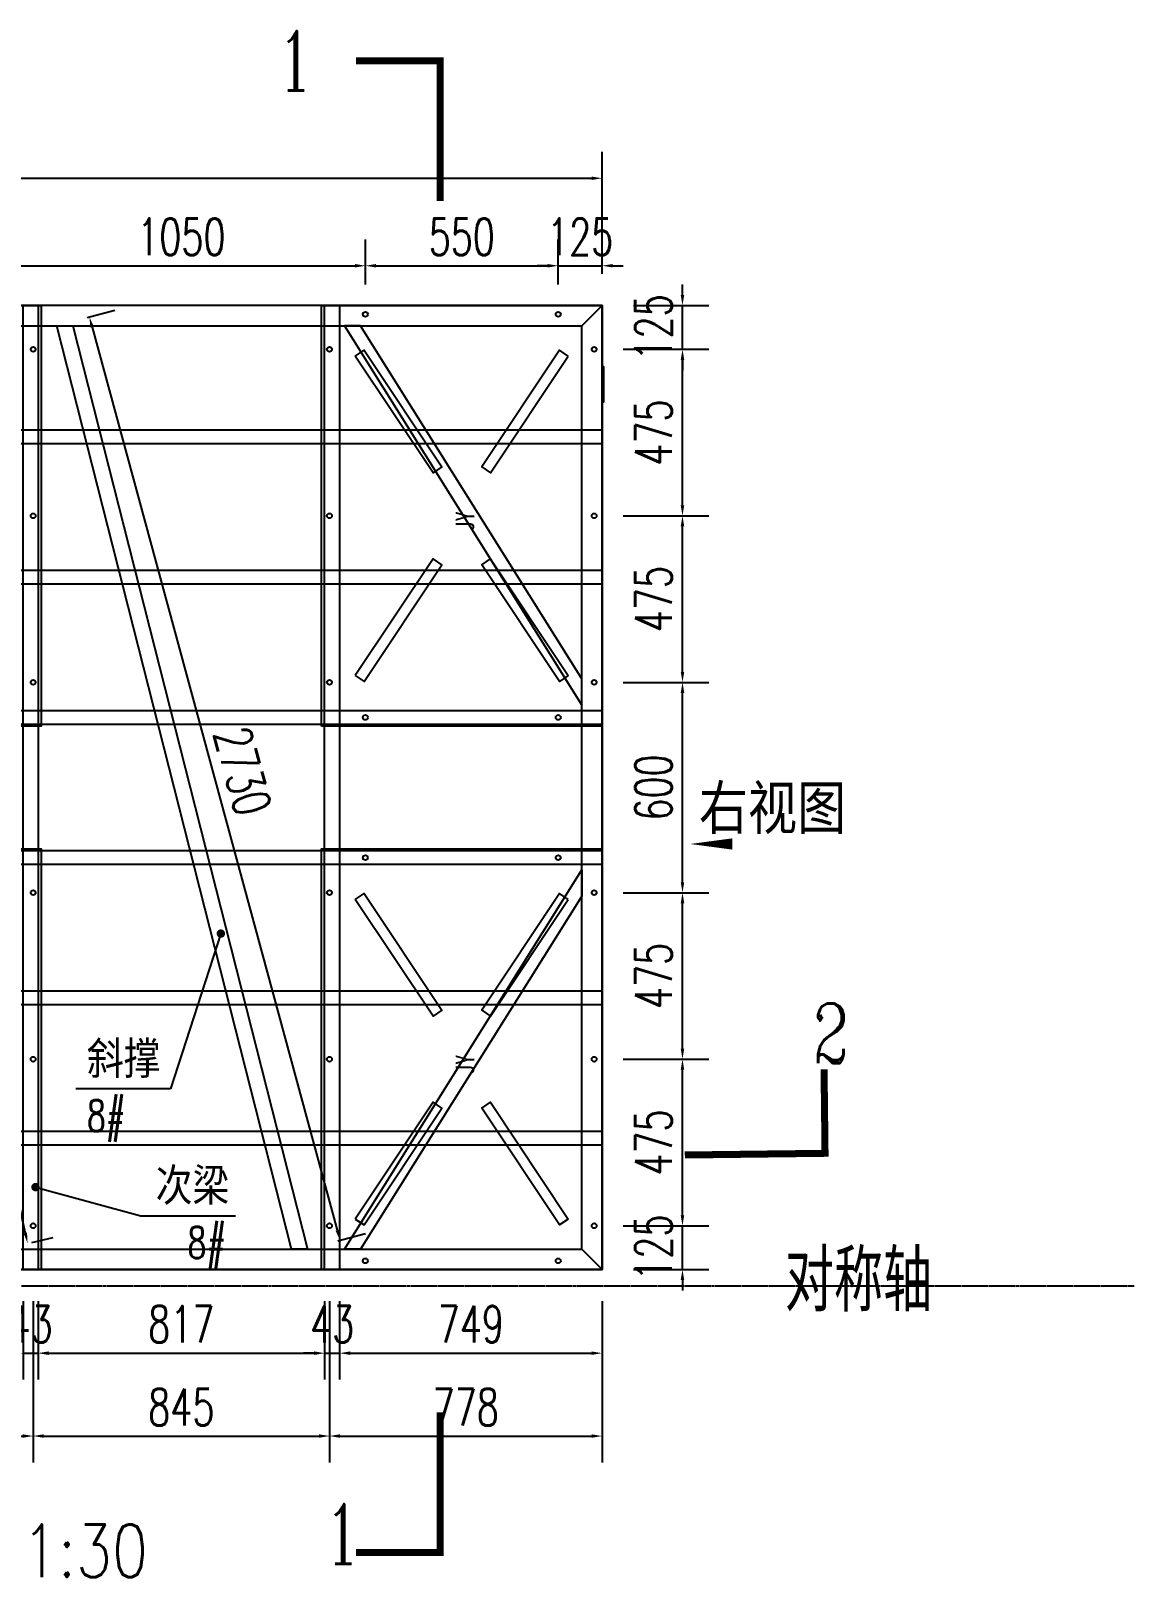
# Model space of a CAD drawing. Header units: millimetres. Extents: x -1471591 to 944464, y -468930 to 547002.
# Drawn here: x -975169 to -972023, y 30466 to 34877 of the extents above; entities that cross this region are included whole.
import ezdxf

# ---------------------------------------------------------------- set-up
doc = ezdxf.new("R2010")
doc.units = ezdxf.units.MM
doc.header["$LTSCALE"] = 10
doc.header["$PDMODE"] = 35
doc.linetypes.add('-6_350_HOLE$0$DASH', pattern=[0.35, 0.25, -0.1])
for name, color, linetype in [('DIM_LEAD', 3, 'Continuous'), ('DIM_SYMB', 3, 'Continuous'), ('PUB_TEXT', 7, 'Continuous'), ('W-FLOAT_BOWL浮筒', 253, 'Continuous'), ('W-STEEL_FRAME钢架', 3, 'Continuous'), ('W-STEEL_KEEL钢龙骨', 5, 'Continuous')]:
    doc.layers.add(name, color=color, linetype=linetype)
doc.styles.add('_TCH_DIM', font='SIMPLEX.shx', dxfattribs={"bigfont": 'hztxt.shx'})
doc.styles.add('_TCH_LABEL', font='COMPLEX', dxfattribs={"bigfont": 'GBCBIG'})
doc.styles.get("Standard").update_dxf_attribs({"font": 'simplex.shx', "width": 0.8, "bigfont": 'hztxt.shx'})
doc.styles.add('STANDARD_T3', font='simplex.shx', dxfattribs={"width": 0.7, "bigfont": 'hztxt.shx'})
doc.styles.add('黑体', font='simhei.ttf', dxfattribs={"width": 0.8})
doc.dimstyles.new('W&&30', dxfattribs={"dimtxt": 105, "dimasz": 30, "dimexe": 75, "dimexo": 90, "dimgap": 30, "dimtad": 1, "dimdec": 0, "dimzin": 0, "dimdsep": 46, "dimtxsty": 'STANDARD_T3', "dimcen": 0.09, "dimclrd": 1, "dimclre": 1, "dimclrt": 7, "dimazin": 2, "dimtfac": 1, "dimtdec": 0, "dimtix": 1, "dimtmove": 2, "dimatfit": 3, "dimfxl": 0, "dimtolj": 1, "dimtzin": 0, "dimarcsym": 0})

# ---------------------------------------------------------------- blocks, each defined once
blk = doc.blocks.new('*D110')
at = {"color": 1, "lineweight": -2, "transparency": 16777216}
for p, q in [((-975191.7, 31253.7), (-975191.7, 31030.2)), ((-975148.7, 31253.7), (-975148.7, 31030.2)), ((-975221.7, 31105.2), (-975251.7, 31105.2)), ((-975191.7, 31105.2), (-975148.7, 31105.2)), ((-975118.7, 31105.2), (-975088.7, 31105.2))]:
    blk.add_line(p, q, dxfattribs=at)
at = {"color": 1, "transparency": 16777216}
for points in [[(-975221.7, 31110.2), (-975221.7, 31100.2), (-975191.7, 31105.2)], [(-975118.7, 31110.2), (-975118.7, 31100.2), (-975148.7, 31105.2)]]:
    blk.add_solid(points, dxfattribs=at)
at = {"layer": 'Defpoints', "color": 0, "transparency": 16777216}
for p in [(-975191.7, 31343.7), (-975148.7, 31343.7), (-975148.7, 31105.2)]:
    blk.add_point(p, dxfattribs=at)
at = {"color": 7, "transparency": 16777216, "insert": (-975170.2, 31187.7), "char_height": 105, "attachment_point": 5, "style": 'STANDARD_T3'}
blk.add_mtext('\\A1;43', dxfattribs=at)
blk = doc.blocks.new('*D111')
at = {"color": 1, "lineweight": -2, "transparency": 16777216}
for p, q in [((-975148.7, 31253.7), (-975148.7, 31030.2)), ((-974331.7, 31253.7), (-974331.7, 31030.2)), ((-975118.7, 31105.2), (-974361.7, 31105.2))]:
    blk.add_line(p, q, dxfattribs=at)
at = {"color": 1, "transparency": 16777216}
for points in [[(-975118.7, 31110.2), (-975118.7, 31100.2), (-975148.7, 31105.2)], [(-974361.7, 31110.2), (-974361.7, 31100.2), (-974331.7, 31105.2)]]:
    blk.add_solid(points, dxfattribs=at)
at = {"layer": 'Defpoints', "color": 0, "transparency": 16777216}
for p in [(-975148.7, 31343.7), (-974331.7, 31343.7), (-974331.7, 31105.2)]:
    blk.add_point(p, dxfattribs=at)
at = {"color": 7, "transparency": 16777216, "insert": (-974740.2, 31187.7), "char_height": 105, "attachment_point": 5, "style": 'STANDARD_T3'}
blk.add_mtext('\\A1;817', dxfattribs=at)
blk = doc.blocks.new('*D112')
at = {"color": 1, "lineweight": -2, "transparency": 16777216}
for p, q in [((-974331.7, 31253.7), (-974331.7, 31030.2)), ((-974288.7, 31253.7), (-974288.7, 31030.2)), ((-974361.7, 31105.2), (-974391.7, 31105.2)), ((-974331.7, 31105.2), (-974288.7, 31105.2)), ((-974258.7, 31105.2), (-974228.7, 31105.2))]:
    blk.add_line(p, q, dxfattribs=at)
at = {"color": 1, "transparency": 16777216}
for points in [[(-974361.7, 31110.2), (-974361.7, 31100.2), (-974331.7, 31105.2)], [(-974258.7, 31110.2), (-974258.7, 31100.2), (-974288.7, 31105.2)]]:
    blk.add_solid(points, dxfattribs=at)
at = {"layer": 'Defpoints', "color": 0, "transparency": 16777216}
for p in [(-974331.7, 31343.7), (-974288.7, 31343.7), (-974288.7, 31105.2)]:
    blk.add_point(p, dxfattribs=at)
at = {"color": 7, "transparency": 16777216, "insert": (-974310.2, 31187.7), "char_height": 105, "attachment_point": 5, "style": 'STANDARD_T3'}
blk.add_mtext('\\A1;43', dxfattribs=at)
blk = doc.blocks.new('*D113')
at = {"color": 1, "lineweight": -2, "transparency": 16777216}
for p, q in [((-974288.7, 31253.7), (-974288.7, 31030.2)), ((-973540.2, 31253.7), (-973540.2, 31030.2)), ((-974258.7, 31105.2), (-973570.2, 31105.2))]:
    blk.add_line(p, q, dxfattribs=at)
at = {"color": 1, "transparency": 16777216}
for points in [[(-974258.7, 31110.2), (-974258.7, 31100.2), (-974288.7, 31105.2)], [(-973570.2, 31110.2), (-973570.2, 31100.2), (-973540.2, 31105.2)]]:
    blk.add_solid(points, dxfattribs=at)
at = {"layer": 'Defpoints', "color": 0, "transparency": 16777216}
for p in [(-974288.7, 31343.7), (-973540.2, 31343.7), (-973540.2, 31105.2)]:
    blk.add_point(p, dxfattribs=at)
at = {"color": 7, "transparency": 16777216, "insert": (-973914.5, 31187.7), "char_height": 105, "attachment_point": 5, "style": 'STANDARD_T3'}
blk.add_mtext('\\A1;749', dxfattribs=at)
blk = doc.blocks.new('*D120')
at = {"color": 1, "lineweight": -2, "transparency": 16777216}
for p, q in [((-977540.2, 34183.7), (-977540.2, 34531.6)), ((-973540.2, 34183.7), (-973540.2, 34531.6)), ((-977510.2, 34456.6), (-973570.2, 34456.6))]:
    blk.add_line(p, q, dxfattribs=at)
at = {"color": 1, "transparency": 16777216}
for points in [[(-977510.2, 34461.6), (-977510.2, 34451.6), (-977540.2, 34456.6)], [(-973570.2, 34461.6), (-973570.2, 34451.6), (-973540.2, 34456.6)]]:
    blk.add_solid(points, dxfattribs=at)
at = {"layer": 'Defpoints', "color": 0, "transparency": 16777216}
for p in [(-973540.2, 34456.6), (-977540.2, 34093.7), (-973540.2, 34093.7)]:
    blk.add_point(p, dxfattribs=at)
at = {"color": 7, "transparency": 16777216, "insert": (-975540.2, 34539.1), "char_height": 105, "attachment_point": 5, "style": 'STANDARD_T3'}
blk.add_mtext('\\A1;4000', dxfattribs=at)
blk = doc.blocks.new('*D98')
at = {"color": 1, "lineweight": -2, "transparency": 16777216}
for p, q in [((-975751.8, 34055.4), (-975690.7, 34069)), ((-975757.4, 34023.5), (-975185.2, 31447.8)), ((-975166.6, 31421.2), (-975105.5, 31434.8))]:
    blk.add_line(p, q, dxfattribs=at)
at = {"color": 1, "transparency": 16777216}
for points in [[(-975752.5, 34024.6), (-975762.3, 34022.4), (-975763.9, 34052.8)], [(-975180.3, 31448.9), (-975190.1, 31446.7), (-975178.7, 31418.5)]]:
    blk.add_solid(points, dxfattribs=at)
at = {"layer": 'Defpoints', "color": 0, "transparency": 16777216}
for p in [(-975839.7, 34035.9), (-975178.7, 31418.5), (-975254.5, 31401.7)]:
    blk.add_point(p, dxfattribs=at)
at = {"color": 7, "transparency": 16777216, "insert": (-975390.8, 32753.5), "char_height": 105, "attachment_point": 5, "rotation": 282.5252, "style": 'STANDARD_T3'}
blk.add_mtext('\\A1;2698', dxfattribs=at)
blk = doc.blocks.new('*D176')
at = {"color": 1, "lineweight": -2, "transparency": 16777216}
for p, q in [((-975008.4, 34059.5), (-974930.1, 34080.7)), ((-974994.7, 34032.1), (-974295.5, 31455.8)), ((-974293.5, 31425.3), (-974215.2, 31446.5))]:
    blk.add_line(p, q, dxfattribs=at)
at = {"color": 1, "transparency": 16777216}
for points in [[(-974989.8, 34033.4), (-974999.5, 34030.8), (-975002.5, 34061.1)], [(-974290.6, 31457.1), (-974300.3, 31454.5), (-974287.6, 31426.9)]]:
    blk.add_solid(points, dxfattribs=at)
at = {"layer": 'Defpoints', "color": 0, "transparency": 16777216}
for p in [(-975095.3, 34035.9), (-974287.6, 31426.9), (-974380.4, 31401.7)]:
    blk.add_point(p, dxfattribs=at)
at = {"color": 7, "transparency": 16777216, "insert": (-974565.4, 32765.6), "char_height": 105, "attachment_point": 5, "rotation": 285.1838, "style": 'STANDARD_T3'}
blk.add_mtext('\\A1;2730', dxfattribs=at)
blk = doc.blocks.new('*U823')
at = {"layer": 'W-STEEL_KEEL钢龙骨'}
blk.add_lwpolyline([(-2000, -20), (2000, -20), (2000, 20), (-2000, 20)], close=True, dxfattribs=at)
blk = doc.blocks.new('*U824')
at = {"color": 0, "linetype": 'ByBlock', "lineweight": -2}
for p in [(0, 2000), (0, 1600), (0, 1200), (0, 800), (0, 400), (0, 0)]:
    blk.add_blockref('*U823', p, dxfattribs=at)
blk = doc.blocks.new('*U825')
at = {"layer": 'W-STEEL_FRAME钢架', "color": 1}
blk.add_lwpolyline([(357.5, 1317.1), (312.1, 1317.1), (-357.5, -1317.1), (-312.1, -1317.1)], close=True, dxfattribs=at)
blk = doc.blocks.new('*U826')
at = {"color": 0, "linetype": 'ByBlock', "lineweight": -2}
for p in [(0, 0), (1600, 0)]:
    blk.add_blockref('*U825', p, dxfattribs=at)
blk = doc.blocks.new('*U827')
at = {"layer": 'W-STEEL_FRAME钢架', "color": 6}
for points in [[(-1311.1, 1317.2), (-1265.7, 1317.2), (-1942, 235.3), (-1942, 310.2)], [(-299.4, -1317.2), (-254.1, -1317.2), (285.8, 1317), (240.4, 1317)], [(1311.1, 1317.2), (1265.7, 1317.2), (1942, 235.3), (1942, 310.2)], [(-1311.1, -1317), (-1265.7, -1317), (-1942, -235.1), (-1942, -310)], [(1311.1, -1317), (1265.7, -1317), (1942, -235.1), (1942, -310)]]:
    blk.add_lwpolyline(points, close=True, dxfattribs=at)
blk = doc.blocks.new('*U828')
at = {"color": 0, "linetype": 'ByBlock', "lineweight": -2}
blk.add_blockref('*U827', (0, 0), dxfattribs=at)
blk = doc.blocks.new('$matou$00000186')
for points in [[(-600, 400), (600, 400), (600, -400), (-600, -400)], [(-455.8, 303.8), (-472.4, 278.9), (-139.6, 57), (-122.9, 82)], [(455.8, 303.8), (472.4, 278.9), (139.6, 57), (122.9, 82)], [(-455.8, -303.8), (-472.4, -278.9), (-139.6, -57), (-122.9, -82)], [(455.8, -303.8), (472.4, -278.9), (139.6, -57), (122.9, -82)]]:
    blk.add_lwpolyline(points, close=True)
at = {"color": 1}
for centre in [(-475, 377.5), (0, 377.5), (475, 377.5), (-575, 275), (575, 275), (-575, -275), (575, -275), (-475, -377.5), (0, -377.5), (475, -377.5)]:
    blk.add_circle(centre, 7, dxfattribs=at)
at = {"layer": 'PUB_TEXT', "style": '黑体', "width": 0.8}
blk.add_text('JY', height=52.57, dxfattribs=at).set_placement((-44.4, -35.3))
blk = doc.blocks.new('*U829')
at = {"layer": 'W-FLOAT_BOWL浮筒', "rotation": 90}
for p in [(0, 775), (0, -775)]:
    blk.add_blockref('$matou$00000186', p, dxfattribs=at)
blk = doc.blocks.new('*U830')
at = {"layer": 'W-FLOAT_BOWL浮筒', "color": 0, "linetype": 'ByBlock', "lineweight": -2}
for p in [(0, 0), (1600, 0), (3200, 0)]:
    blk.add_blockref('*U829', p, dxfattribs=at)
blk = doc.blocks.new('A')
at = {"layer": 'W-STEEL_FRAME钢架'}
for points in [[(-1935.2, 1317.3), (1948.8, 1317.3), (2006.8, 1375.1), (-1993.2, 1375.1)], [(-1935.2, 1317.3), (-1993.2, 1375.1), (-1993.2, -1374.9), (-1935.2, -1316.9)], [(1948.8, 1317.3), (2006.8, 1375.1), (2006.8, -1374.9), (1948.8, -1316.9)], [(-1935.2, -1316.9), (1948.8, -1316.9), (2006.8, -1374.9), (-1993.2, -1374.9)]]:
    blk.add_lwpolyline(points, close=True, dxfattribs=at)
at = {"layer": 'W-STEEL_FRAME钢架', "color": 1}
for points in [[(-1201.7, 1375.1), (-1244.7, 1375.1), (-1244.7, -1374.9), (-1201.7, -1374.9)], [(-341.7, 1375.1), (-384.7, 1375.1), (-384.7, -1374.9), (-341.7, -1374.9)], [(355.3, 1375.1), (398.3, 1375.1), (398.3, -1374.9), (355.3, -1374.9)], [(1215.3, 1375.1), (1258.3, 1375.1), (1258.3, -1374.9), (1215.3, -1374.9)]]:
    blk.add_lwpolyline(points, close=True, dxfattribs=at)
blk.add_blockref('*U828', (6.8, 0.1))
at = {"xscale": -1}
blk.add_blockref('*U826', (809.3, 0.2), dxfattribs=at)
at = {"xscale": -1, "rotation": 180}
blk.add_blockref('*U824', (6.8, 1000.1), dxfattribs=at)
at = {"layer": 'W-FLOAT_BOWL浮筒'}
blk.add_blockref('*U830', (-1593.2, 0.1), dxfattribs=at)
blk = doc.blocks.new('*D564')
at = {"color": 1, "lineweight": -2, "transparency": 16777216}
for p, q in [((-975265.2, 34153.7), (-975265.2, 34282.1)), ((-974215.2, 34153.7), (-974215.2, 34282.1)), ((-975235.2, 34207.1), (-974245.2, 34207.1))]:
    blk.add_line(p, q, dxfattribs=at)
at = {"color": 1, "transparency": 16777216}
for points in [[(-975235.2, 34212.1), (-975235.2, 34202.1), (-975265.2, 34207.1)], [(-974245.2, 34212.1), (-974245.2, 34202.1), (-974215.2, 34207.1)]]:
    blk.add_solid(points, dxfattribs=at)
at = {"layer": 'Defpoints', "color": 0, "transparency": 16777216}
for p in [(-974215.2, 34207.1), (-975265.2, 34063.7), (-974215.2, 34063.7)]:
    blk.add_point(p, dxfattribs=at)
at = {"color": 7, "transparency": 16777216, "insert": (-974740.2, 34289.6), "char_height": 105, "attachment_point": 5, "style": 'STANDARD_T3'}
blk.add_mtext('\\A1;1050', dxfattribs=at)
blk = doc.blocks.new('*D565')
at = {"color": 1, "lineweight": -2, "transparency": 16777216}
for p, q in [((-974215.2, 34153.7), (-974215.2, 34282.1)), ((-973665.2, 34153.7), (-973665.2, 34282.1)), ((-974185.2, 34207.1), (-973695.2, 34207.1))]:
    blk.add_line(p, q, dxfattribs=at)
at = {"color": 1, "transparency": 16777216}
for points in [[(-974185.2, 34212.1), (-974185.2, 34202.1), (-974215.2, 34207.1)], [(-973695.2, 34212.1), (-973695.2, 34202.1), (-973665.2, 34207.1)]]:
    blk.add_solid(points, dxfattribs=at)
at = {"layer": 'Defpoints', "color": 0, "transparency": 16777216}
for p in [(-973665.2, 34207.1), (-974215.2, 34063.7), (-973665.2, 34063.7)]:
    blk.add_point(p, dxfattribs=at)
at = {"color": 7, "transparency": 16777216, "insert": (-973940.2, 34289.6), "char_height": 105, "attachment_point": 5, "style": 'STANDARD_T3'}
blk.add_mtext('\\A1;550', dxfattribs=at)
blk = doc.blocks.new('*D834')
at = {"color": 1, "lineweight": -2, "transparency": 16777216}
for p, q in [((-973665.2, 34153.7), (-973665.2, 34282.1)), ((-973540.2, 34183.7), (-973540.2, 34282.1)), ((-973695.2, 34207.1), (-973725.2, 34207.1)), ((-973665.2, 34207.1), (-973540.2, 34207.1)), ((-973510.2, 34207.1), (-973480.2, 34207.1))]:
    blk.add_line(p, q, dxfattribs=at)
at = {"color": 1, "transparency": 16777216}
for points in [[(-973695.2, 34212.1), (-973695.2, 34202.1), (-973665.2, 34207.1)], [(-973510.2, 34212.1), (-973510.2, 34202.1), (-973540.2, 34207.1)]]:
    blk.add_solid(points, dxfattribs=at)
at = {"layer": 'Defpoints', "color": 0, "transparency": 16777216}
for p in [(-973540.2, 34207.1), (-973540.2, 34093.7), (-973665.2, 34063.7)]:
    blk.add_point(p, dxfattribs=at)
at = {"color": 7, "transparency": 16777216, "insert": (-973602.7, 34289.6), "char_height": 105, "attachment_point": 5, "style": 'STANDARD_T3'}
blk.add_mtext('\\A1;125', dxfattribs=at)
blk = doc.blocks.new('*D566')
at = {"color": 1, "lineweight": -2, "transparency": 16777216}
for p, q in [((-973310.9, 31498.7), (-973310.9, 31528.7)), ((-973480.2, 31468.7), (-973235.9, 31468.7)), ((-973310.9, 31343.7), (-973310.9, 31468.7)), ((-973450.2, 31343.7), (-973235.9, 31343.7)), ((-973310.9, 31313.7), (-973310.9, 31283.7))]:
    blk.add_line(p, q, dxfattribs=at)
at = {"color": 1, "transparency": 16777216}
for points in [[(-973315.9, 31498.7), (-973305.9, 31498.7), (-973310.9, 31468.7)], [(-973315.9, 31313.7), (-973305.9, 31313.7), (-973310.9, 31343.7)]]:
    blk.add_solid(points, dxfattribs=at)
at = {"layer": 'Defpoints', "color": 0, "transparency": 16777216}
for p in [(-973570.2, 31468.7), (-973310.9, 31468.7), (-973540.2, 31343.7)]:
    blk.add_point(p, dxfattribs=at)
at = {"color": 7, "transparency": 16777216, "insert": (-973393.4, 31406.2), "char_height": 105, "attachment_point": 5, "rotation": 90, "style": 'STANDARD_T3'}
blk.add_mtext('\\A1;125', dxfattribs=at)
blk = doc.blocks.new('*D567')
at = {"color": 1, "lineweight": -2, "transparency": 16777216}
for p, q in [((-973480.2, 31943.7), (-973235.9, 31943.7)), ((-973310.9, 31498.7), (-973310.9, 31913.7)), ((-973480.2, 31468.7), (-973235.9, 31468.7))]:
    blk.add_line(p, q, dxfattribs=at)
at = {"color": 1, "transparency": 16777216}
for points in [[(-973315.9, 31913.7), (-973305.9, 31913.7), (-973310.9, 31943.7)], [(-973315.9, 31498.7), (-973305.9, 31498.7), (-973310.9, 31468.7)]]:
    blk.add_solid(points, dxfattribs=at)
at = {"layer": 'Defpoints', "color": 0, "transparency": 16777216}
for p in [(-973570.2, 31943.7), (-973310.9, 31943.7), (-973570.2, 31468.7)]:
    blk.add_point(p, dxfattribs=at)
at = {"color": 7, "transparency": 16777216, "insert": (-973393.4, 31706.2), "char_height": 105, "attachment_point": 5, "rotation": 90, "style": 'STANDARD_T3'}
blk.add_mtext('\\A1;475', dxfattribs=at)
blk = doc.blocks.new('*D568')
at = {"color": 1, "lineweight": -2, "transparency": 16777216}
for p, q in [((-973480.2, 32418.7), (-973235.9, 32418.7)), ((-973310.9, 31973.7), (-973310.9, 32388.7)), ((-973480.2, 31943.7), (-973235.9, 31943.7))]:
    blk.add_line(p, q, dxfattribs=at)
at = {"color": 1, "transparency": 16777216}
for points in [[(-973315.9, 32388.7), (-973305.9, 32388.7), (-973310.9, 32418.7)], [(-973315.9, 31973.7), (-973305.9, 31973.7), (-973310.9, 31943.7)]]:
    blk.add_solid(points, dxfattribs=at)
at = {"layer": 'Defpoints', "color": 0, "transparency": 16777216}
for p in [(-973570.2, 32418.7), (-973310.9, 32418.7), (-973570.2, 31943.7)]:
    blk.add_point(p, dxfattribs=at)
at = {"color": 7, "transparency": 16777216, "insert": (-973393.4, 32181.2), "char_height": 105, "attachment_point": 5, "rotation": 90, "style": 'STANDARD_T3'}
blk.add_mtext('\\A1;475', dxfattribs=at)
blk = doc.blocks.new('*D569')
at = {"color": 1, "lineweight": -2, "transparency": 16777216}
for p, q in [((-973480.2, 33018.7), (-973235.9, 33018.7)), ((-973310.9, 32448.7), (-973310.9, 32988.7)), ((-973480.2, 32418.7), (-973235.9, 32418.7))]:
    blk.add_line(p, q, dxfattribs=at)
at = {"color": 1, "transparency": 16777216}
for points in [[(-973315.9, 32988.7), (-973305.9, 32988.7), (-973310.9, 33018.7)], [(-973315.9, 32448.7), (-973305.9, 32448.7), (-973310.9, 32418.7)]]:
    blk.add_solid(points, dxfattribs=at)
at = {"layer": 'Defpoints', "color": 0, "transparency": 16777216}
for p in [(-973570.2, 33018.7), (-973310.9, 33018.7), (-973570.2, 32418.7)]:
    blk.add_point(p, dxfattribs=at)
at = {"color": 7, "transparency": 16777216, "insert": (-973393.4, 32718.7), "char_height": 105, "attachment_point": 5, "rotation": 90, "style": 'STANDARD_T3'}
blk.add_mtext('\\A1;600', dxfattribs=at)
blk = doc.blocks.new('*D570')
at = {"color": 1, "lineweight": -2, "transparency": 16777216}
for p, q in [((-973480.2, 33493.7), (-973235.9, 33493.7)), ((-973310.9, 33048.7), (-973310.9, 33463.7)), ((-973480.2, 33018.7), (-973235.9, 33018.7))]:
    blk.add_line(p, q, dxfattribs=at)
at = {"color": 1, "transparency": 16777216}
for points in [[(-973315.9, 33463.7), (-973305.9, 33463.7), (-973310.9, 33493.7)], [(-973315.9, 33048.7), (-973305.9, 33048.7), (-973310.9, 33018.7)]]:
    blk.add_solid(points, dxfattribs=at)
at = {"layer": 'Defpoints', "color": 0, "transparency": 16777216}
for p in [(-973570.2, 33493.7), (-973310.9, 33493.7), (-973570.2, 33018.7)]:
    blk.add_point(p, dxfattribs=at)
at = {"color": 7, "transparency": 16777216, "insert": (-973393.4, 33256.2), "char_height": 105, "attachment_point": 5, "rotation": 90, "style": 'STANDARD_T3'}
blk.add_mtext('\\A1;475', dxfattribs=at)
blk = doc.blocks.new('*D571')
at = {"color": 1, "lineweight": -2, "transparency": 16777216}
for p, q in [((-973480.2, 33968.7), (-973235.9, 33968.7)), ((-973310.9, 33523.7), (-973310.9, 33938.7)), ((-973480.2, 33493.7), (-973235.9, 33493.7))]:
    blk.add_line(p, q, dxfattribs=at)
at = {"color": 1, "transparency": 16777216}
for points in [[(-973315.9, 33938.7), (-973305.9, 33938.7), (-973310.9, 33968.7)], [(-973315.9, 33523.7), (-973305.9, 33523.7), (-973310.9, 33493.7)]]:
    blk.add_solid(points, dxfattribs=at)
at = {"layer": 'Defpoints', "color": 0, "transparency": 16777216}
for p in [(-973570.2, 33968.7), (-973310.9, 33968.7), (-973570.2, 33493.7)]:
    blk.add_point(p, dxfattribs=at)
at = {"color": 7, "transparency": 16777216, "insert": (-973393.4, 33731.2), "char_height": 105, "attachment_point": 5, "rotation": 90, "style": 'STANDARD_T3'}
blk.add_mtext('\\A1;475', dxfattribs=at)
blk = doc.blocks.new('*D572')
at = {"color": 1, "lineweight": -2, "transparency": 16777216}
for p, q in [((-973310.9, 34123.7), (-973310.9, 34153.7)), ((-973450.2, 34093.7), (-973235.9, 34093.7)), ((-973310.9, 33968.7), (-973310.9, 34093.7)), ((-973480.2, 33968.7), (-973235.9, 33968.7)), ((-973310.9, 33938.7), (-973310.9, 33908.7))]:
    blk.add_line(p, q, dxfattribs=at)
at = {"color": 1, "transparency": 16777216}
for points in [[(-973315.9, 34123.7), (-973305.9, 34123.7), (-973310.9, 34093.7)], [(-973315.9, 33938.7), (-973305.9, 33938.7), (-973310.9, 33968.7)]]:
    blk.add_solid(points, dxfattribs=at)
at = {"layer": 'Defpoints', "color": 0, "transparency": 16777216}
for p in [(-973540.2, 34093.7), (-973310.9, 34093.7), (-973570.2, 33968.7)]:
    blk.add_point(p, dxfattribs=at)
at = {"color": 7, "transparency": 16777216, "insert": (-973393.4, 34031.2), "char_height": 105, "attachment_point": 5, "rotation": 90, "style": 'STANDARD_T3'}
blk.add_mtext('\\A1;125', dxfattribs=at)
blk = doc.blocks.new('*D910')
at = {"color": 1, "lineweight": -2, "transparency": 16777216}
for p, q in [((-975917.7, 31253.7), (-975917.7, 30793.8)), ((-975162.7, 31253.7), (-975162.7, 30793.8)), ((-975887.7, 30868.8), (-975192.7, 30868.8))]:
    blk.add_line(p, q, dxfattribs=at)
at = {"color": 1, "transparency": 16777216}
for points in [[(-975887.7, 30873.8), (-975887.7, 30863.8), (-975917.7, 30868.8)], [(-975192.7, 30873.8), (-975192.7, 30863.8), (-975162.7, 30868.8)]]:
    blk.add_solid(points, dxfattribs=at)
at = {"layer": 'Defpoints', "color": 0, "transparency": 16777216}
for p in [(-975917.7, 31343.7), (-975162.7, 31343.7), (-975162.7, 30868.8)]:
    blk.add_point(p, dxfattribs=at)
at = {"color": 7, "transparency": 16777216, "insert": (-975540.2, 30951.3), "char_height": 105, "attachment_point": 5, "style": 'STANDARD_T3'}
blk.add_mtext('\\A1;755', dxfattribs=at)
blk = doc.blocks.new('*D911')
at = {"color": 1, "lineweight": -2, "transparency": 16777216}
for p, q in [((-975162.7, 31253.7), (-975162.7, 30793.8)), ((-974317.7, 31253.7), (-974317.7, 30793.8)), ((-975132.7, 30868.8), (-974347.7, 30868.8))]:
    blk.add_line(p, q, dxfattribs=at)
at = {"color": 1, "transparency": 16777216}
for points in [[(-975132.7, 30873.8), (-975132.7, 30863.8), (-975162.7, 30868.8)], [(-974347.7, 30873.8), (-974347.7, 30863.8), (-974317.7, 30868.8)]]:
    blk.add_solid(points, dxfattribs=at)
at = {"layer": 'Defpoints', "color": 0, "transparency": 16777216}
for p in [(-975162.7, 31343.7), (-974317.7, 31343.7), (-974317.7, 30868.8)]:
    blk.add_point(p, dxfattribs=at)
at = {"color": 7, "transparency": 16777216, "insert": (-974740.2, 30951.3), "char_height": 105, "attachment_point": 5, "style": 'STANDARD_T3'}
blk.add_mtext('\\A1;845', dxfattribs=at)
blk = doc.blocks.new('*D912')
at = {"color": 1, "lineweight": -2, "transparency": 16777216}
for p, q in [((-974317.7, 31253.7), (-974317.7, 30793.8)), ((-973540.2, 31253.7), (-973540.2, 30793.8)), ((-974287.7, 30868.8), (-973570.2, 30868.8))]:
    blk.add_line(p, q, dxfattribs=at)
at = {"color": 1, "transparency": 16777216}
for points in [[(-974287.7, 30873.8), (-974287.7, 30863.8), (-974317.7, 30868.8)], [(-973570.2, 30873.8), (-973570.2, 30863.8), (-973540.2, 30868.8)]]:
    blk.add_solid(points, dxfattribs=at)
at = {"layer": 'Defpoints', "color": 0, "transparency": 16777216}
for p in [(-974317.7, 31343.7), (-973540.2, 31343.7), (-973540.2, 30868.8)]:
    blk.add_point(p, dxfattribs=at)
at = {"color": 7, "transparency": 16777216, "insert": (-973929, 30951.3), "char_height": 105, "attachment_point": 5, "style": 'STANDARD_T3'}
blk.add_mtext('\\A1;778', dxfattribs=at)

msp = doc.modelspace()

# ---------------------------------------------------------------- linework, layer by layer
for points in [[(-977540.3, 31343.7), (-973540.3, 31343.7), (-973540.2, 34093.7), (-977540.2, 34093.7)], [(-973540.2, 33818.7), (-973535.2, 33818.7), (-973535.2, 33918.7), (-973540.2, 33918.7)]]:
    msp.add_lwpolyline(points, close=True)
at = {"color": 8, "linetype": '-6_350_HOLE$0$DASH'}
msp.add_lwpolyline([(-979059.6, 31297.5), (-972022.9, 31297.5)], dxfattribs=at)
at = {"layer": 'DIM_LEAD'}
for p, q in [((-974627.5, 32302), (-974771.1, 31858.9)), ((-974771.1, 31858.9), (-975041.1, 31858.9)), ((-975156.2, 31578.8), (-974856.1, 31497.2)), ((-974856.1, 31497.2), (-974586.1, 31497.2))]:
    msp.add_line(p, q, dxfattribs=at)
at = {"layer": 'DIM_LEAD', "const_width": 12}
for points in [[(-974625.6, 32307.7, 1), (-974629.3, 32296.3, 1)], [(-975162, 31580.4, 1), (-975150.4, 31577.3, 1)]]:
    msp.add_lwpolyline(points, format="xyb", close=True, dxfattribs=at)
at = {"layer": 'DIM_SYMB', "const_width": 20}
for points in [[(-974241.8, 34792), (-974001.8, 34792), (-974001.8, 34392)], [(-973304.2, 31670.5), (-972904.3, 31675.3), (-972907.1, 31915.2)], [(-974001.8, 30936.6), (-974001.8, 30536.6), (-974241.8, 30536.6)]]:
    msp.add_lwpolyline(points, dxfattribs=at)
at = {"layer": 'DIM_SYMB'}
msp.add_lwpolyline([(-972973.1, 32557.7, 0, 0, 0), (-973289.1, 32557.7, 0, 32, 0), (-973169.1, 32557.7, 0, 0, 0)], format="xyseb", dxfattribs=at)

# ---------------------------------------------------------------- block references
msp.add_blockref('A', (-975547.1, 32718.6))

# ---------------------------------------------------------------- texts
at = {"layer": 'PUB_TEXT', "color": 7, "width": 0.705882}
for s, height, style, p in [('1', 170, '_TCH_LABEL', (-974467.5, 34707)), ('2', 170, '_TCH_LABEL', (-972939, 31932.5)), ('8#', 89.25, '_TCH_DIM', (-975009.6, 31738.1)), ('8#', 89.25, '_TCH_DIM', (-974722.6, 31376.5)), ('1', 170, '_TCH_LABEL', (-974332.5, 30504.6))]:
    msp.add_text(s, height=height, dxfattribs=dict(at, style=style)).set_placement(p)
at = {"layer": 'PUB_TEXT', "color": 7, "style": '_TCH_DIM'}
for s, height, p in [('右视图', 140, (-973264.1, 32586.1)), ('斜撑', 105, (-975009.6, 31890.4)), ('次梁', 105, (-974813.5, 31528.7))]:
    msp.add_text(s, height=height, dxfattribs=at).set_placement(p)
at = {"layer": 'PUB_TEXT', "width": 0.8}
msp.add_text('对称轴', height=175, dxfattribs=at).set_placement((-973018.7, 31224.1))
at = {"layer": 'PUB_TEXT', "color": 7, "width": 0.8}
msp.add_text('1:30', height=150, dxfattribs=at).set_placement((-975195.1, 30466.5))

# ---------------------------------------------------------------- dimensions: what is measured, and where the dimension line sits
for base, p1, p2, picture, middle in [((-973540.2, 34456.6), (-977540.2, 34093.7), (-973540.2, 34093.7), '*D120', (-975540.2, 34539.1)), ((-974215.2, 34207.1), (-975265.2, 34063.7), (-974215.2, 34063.7), '*D564', (-974740.2, 34289.6)), ((-973665.2, 34207.1), (-974215.2, 34063.7), (-973665.2, 34063.7), '*D565', (-973940.2, 34289.6)), ((-973540.2, 34207.1), (-973665.2, 34063.7), (-973540.2, 34093.7), '*D834', (-973602.7, 34289.6)), ((-975162.7, 30868.8), (-975917.7, 31343.7), (-975162.7, 31343.7), '*D910', (-975540.2, 30951.3)), ((-975148.7, 31105.2), (-975191.7, 31343.7), (-975148.7, 31343.7), '*D110', (-975170.2, 31187.7)), ((-974317.7, 30868.8), (-975162.7, 31343.7), (-974317.7, 31343.7), '*D911', (-974740.2, 30951.3)), ((-974331.7, 31105.2), (-975148.7, 31343.7), (-974331.7, 31343.7), '*D111', (-974740.2, 31187.7)), ((-974288.7, 31105.2), (-974331.7, 31343.7), (-974288.7, 31343.7), '*D112', (-974310.2, 31187.7)), ((-973540.2370488, 30868.7805101), (-974317.7370488, 31343.6979519), (-973540.2370488, 31343.6979519), '*D912', (-973928.9870488, 30951.2805101)), ((-973540.2370488, 31105.1595352), (-974288.7370488, 31343.6979519), (-973540.2370488, 31343.6979519), '*D113', (-973914.4870488, 31187.6595352))]:
    dim = msp.add_linear_dim(base=base, p1=p1, p2=p2, dimstyle='W&&30')
    dim.commit()
    dim.dimension.update_dxf_attribs({"geometry": picture, "text_midpoint": middle})
for base, p1, p2, picture, middle in [((-973310.9, 34093.7), (-973570.2, 33968.7), (-973540.2, 34093.7), '*D572', (-973393.4, 34031.2)), ((-973310.9, 33968.7), (-973570.2, 33493.7), (-973570.2, 33968.7), '*D571', (-973393.4, 33731.2)), ((-973310.9, 33493.7), (-973570.2, 33018.7), (-973570.2, 33493.7), '*D570', (-973393.4, 33256.2)), ((-973310.9, 33018.7), (-973570.2, 32418.7), (-973570.2, 33018.7), '*D569', (-973393.4, 32718.7)), ((-973310.9, 32418.7), (-973570.2, 31943.7), (-973570.2, 32418.7), '*D568', (-973393.4, 32181.2)), ((-973310.9, 31943.7), (-973570.2, 31468.7), (-973570.2, 31943.7), '*D567', (-973393.4, 31706.2)), ((-973310.9, 31468.7), (-973540.2, 31343.7), (-973570.2, 31468.7), '*D566', (-973393.4, 31406.2))]:
    dim = msp.add_linear_dim(base=base, p1=p1, p2=p2, angle=90, dimstyle='W&&30')
    dim.commit()
    dim.dimension.update_dxf_attribs({"geometry": picture, "text_midpoint": middle})
for p1, p2, distance, picture, middle in [((-975839.7, 34035.9), (-975254.5, 31401.7), 77.6, '*D98', (-975390.8, 32753.5)), ((-975095.2819, 34035.9173), (-974380.3807, 31401.698), 96.1187, '*D176', (-974565.448, 32765.5908))]:
    dim = msp.add_aligned_dim(p1=p1, p2=p2, distance=distance, dimstyle='W&&30')
    dim.commit()
    dim.dimension.update_dxf_attribs({"geometry": picture, "text_midpoint": middle})

doc.saveas('drawing.dxf')
